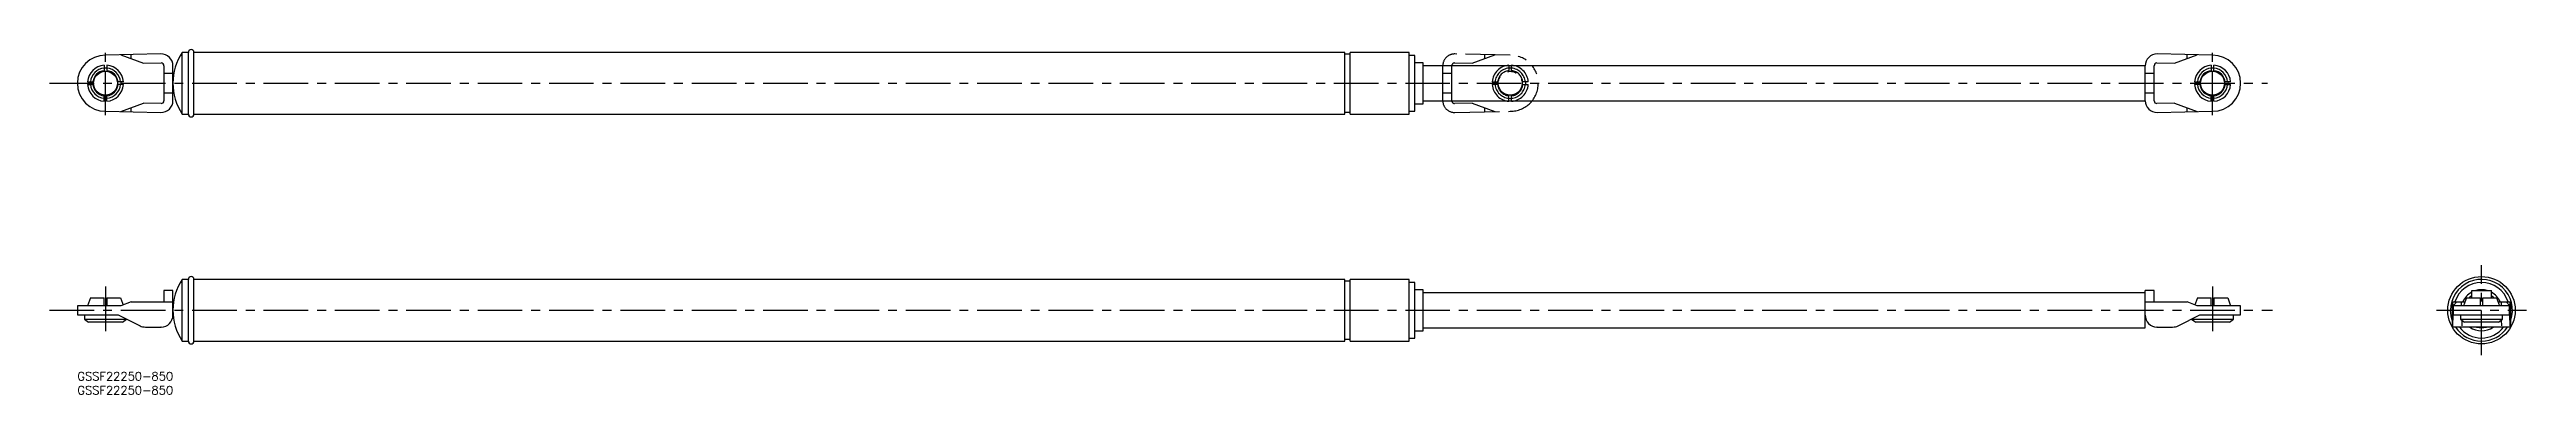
# Model space of a CAD drawing. Extents: x -10 to 872, y -8 to 115.
import ezdxf

# ---------------------------------------------------------------- set-up
doc = ezdxf.new("R2010")
doc.units = 0
doc.header["$LTSCALE"] = 0.5
doc.linetypes.add('CENTER', pattern=[50.8, 31.75, -6.35, 6.35, -6.35])
doc.linetypes.add('PHANTOM', pattern=[63.5, 31.75, -6.35, 6.35, -6.35, 6.35, -6.35])
for name, color, linetype in [('MSM_CENTER', 1, 'CENTER'), ('MSM_CONTINUOUS', 7, 'CONTINUOUS'), ('MSM_IMAGINARY', 6, 'PHANTOM'), ('MSM_PART_NUMBER', 7, 'CONTINUOUS')]:
    doc.layers.add(name, color=color, linetype=linetype)
doc.styles.get("Standard").update_dxf_attribs({"font": 'txt.shx', "height": 3, "bigfont": 'bigfont.shx'})

msp = doc.modelspace()

# ---------------------------------------------------------------- linework, layer by layer
at = {"layer": 'MSM_CENTER'}
for p, q in [((10, 91.4), (10, 114.27)), ((760, 91.4), (760, 114.27)), ((-9.92, 102.83), (779.51, 102.83)), ((855.73, 6), (855.73, 38)), ((10, 30.4), (10, 13.8)), ((760, 30.4), (760, 13.8)), ((-9.92, 22), (781.38, 22)), ((839.73, 22), (871.73, 22))]:
    msp.add_line(p, q, dxfattribs=at)
at = {"layer": 'MSM_CONTINUOUS'}
for p, q in [((9.5, 109.25), (9.5, 107.06)), ((9.5, 108.31), (10, 108.33)), ((29.71, 113.25), (10, 112.83)), ((10, 108.33), (10.5, 108.31)), ((10.5, 109.25), (10.5, 107.06)), ((15.5, 112.95), (23.5, 109.92)), ((19.09, 111.59), (19.09, 113.02)), ((23.5, 109.92), (29.78, 110.05)), ((30.8, 109.05), (30.8, 96.62)), ((34, 106.33), (30.8, 106.33)), ((34, 96.62), (34, 109.05)), ((39.5, 113.83), (37.3, 113.83)), ((37.3, 91.83), (37.3, 113.83)), ((39.5, 91.83), (39.5, 113.83)), ((451.1, 113.83), (41.5, 113.83)), ((41.5, 91.83), (41.5, 113.83)), ((451.1, 91.83), (451.1, 113.83)), ((453, 113.18), (451.1, 113.18)), ((474, 113.83), (453, 113.83)), ((453, 91.83), (453, 113.83)), ((474, 91.83), (474, 113.83)), ((476, 112.73), (474, 112.73)), ((476, 92.93), (476, 112.73)), ((479, 110.13), (476, 110.13)), ((479, 95.53), (479, 110.13)), ((736, 109.08), (479, 109.08)), ((736, 96.62), (736, 109.05)), ((739.2, 106.33), (736, 106.33)), ((739.2, 96.62), (739.2, 109.05)), ((740.22, 110.05), (746.5, 109.92)), ((760, 112.83), (740.29, 113.25)), ((746.5, 109.92), (754.5, 112.95)), ((750.91, 111.59), (750.91, 113.02)), ((759.5, 109.25), (759.5, 107.06)), ((759.5, 108.31), (760, 108.33)), ((760, 108.33), (760.5, 108.31)), ((760.5, 107.06), (760.5, 109.25)), ((3.58, 103.33), (5.78, 103.33)), ((3.58, 102.33), (5.78, 102.33)), ((4.5, 102.83), (4.52, 103.33)), ((4.52, 102.33), (4.5, 102.83)), ((9.5, 96.42), (9.5, 98.61)), ((10, 97.33), (9.5, 97.36)), ((10.5, 97.36), (10, 97.33)), ((10.5, 96.42), (10.5, 98.61)), ((16.42, 103.33), (14.22, 103.33)), ((16.42, 102.33), (14.22, 102.33)), ((15.48, 103.33), (15.5, 102.83)), ((15.5, 102.83), (15.48, 102.33)), ((34, 99.33), (30.8, 99.33)), ((739.2, 99.33), (736, 99.33)), ((753.58, 103.33), (755.78, 103.33)), ((755.78, 102.33), (753.58, 102.33)), ((754.5, 102.83), (754.52, 103.33)), ((754.52, 102.33), (754.5, 102.83)), ((759.5, 96.42), (759.5, 98.61)), ((760, 97.33), (759.5, 97.36)), ((760.5, 97.36), (760, 97.33)), ((760.5, 96.42), (760.5, 98.61)), ((766.42, 103.33), (764.22, 103.33)), ((764.22, 102.33), (766.42, 102.33)), ((765.48, 103.33), (765.5, 102.83)), ((765.5, 102.83), (765.48, 102.33)), ((10, 92.83), (29.71, 92.42)), ((15.5, 92.72), (23.5, 95.75)), ((19.09, 92.65), (19.09, 94.08)), ((29.78, 95.62), (23.5, 95.75)), ((37.3, 91.83), (39.5, 91.83)), ((41.5, 91.83), (451.1, 91.83)), ((451.1, 92.48), (453, 92.48)), ((453, 91.83), (474, 91.83)), ((474, 92.93), (476, 92.93)), ((476, 95.53), (479, 95.53)), ((479, 96.58), (736, 96.58)), ((746.5, 95.75), (740.22, 95.62)), ((740.29, 92.42), (760, 92.83)), ((746.5, 95.75), (754.5, 92.72)), ((750.91, 92.65), (750.91, 94.08)), ((34, 29), (30.8, 29)), ((30.8, 29), (30.8, 25)), ((34, 20.2), (34, 29)), ((39.5, 33), (37.3, 33)), ((37.3, 11), (37.3, 33)), ((39.5, 11), (39.5, 33)), ((451.1, 33), (41.5, 33)), ((41.5, 11), (41.5, 33)), ((451.1, 11), (451.1, 33)), ((453, 32.35), (451.1, 32.35)), ((474, 33), (453, 33)), ((453, 11), (453, 33)), ((474, 11), (474, 33)), ((476, 31.9), (474, 31.9)), ((476, 12.1), (476, 31.9)), ((479, 29.3), (476, 29.3)), ((479, 14.7), (479, 29.3)), ((736, 28.25), (479, 28.25)), ((739.2, 29), (736, 29)), ((736, 15.75), (736, 29)), ((739.2, 25), (739.2, 29)), ((852.23, 26.4), (852.23, 29)), ((852.23, 29), (859.23, 29)), ((859.23, 26.4), (859.23, 29)), ((0, 23.6), (0, 20.4)), ((15.5, 23.6), (0, 23.6)), ((0, 20.4), (14.54, 20.4)), ((2.5, 20.4), (2.5, 18.8)), ((2.5, 18.8), (4, 17.8)), ((2.5, 18.8), (17.5, 18.8)), ((4.62, 26.4), (3.58, 23.6)), ((16, 17.8), (4, 17.8)), ((4.62, 26.4), (9.5, 26.4)), ((9.5, 23.6), (9.5, 26.4)), ((10.5, 26.4), (15.38, 26.4)), ((10.5, 26.4), (10.5, 23.6)), ((14.54, 20.4), (22.3, 16.46)), ((15.38, 26.4), (16.09, 24.47)), ((19.09, 25), (15.5, 23.6)), ((16, 17.8), (17.5, 18.8)), ((16.09, 24.47), (16.3, 23.91)), ((17.5, 18.8), (17.5, 18.9)), ((19.09, 25), (34, 25)), ((736, 25), (750.91, 25)), ((747.7, 16.46), (755.46, 20.4)), ((754.5, 23.6), (750.91, 25)), ((752.5, 18.9), (752.5, 18.8)), ((752.5, 18.8), (754, 17.8)), ((752.5, 18.8), (767.5, 18.8)), ((753.91, 24.47), (753.7, 23.91)), ((754.62, 26.4), (753.91, 24.47)), ((766, 17.8), (754, 17.8)), ((770, 23.6), (754.5, 23.6)), ((754.62, 26.4), (759.5, 26.4)), ((755.46, 20.4), (770, 20.4)), ((759.5, 23.6), (759.5, 26.4)), ((760.5, 26.4), (765.38, 26.4)), ((760.5, 26.4), (760.5, 23.6)), ((765.38, 26.4), (766.42, 23.6)), ((766, 17.8), (767.5, 18.8)), ((767.5, 18.8), (767.5, 20.4)), ((770, 20.4), (770, 23.6)), ((844.91, 20.04), (844.73, 22)), ((845.32, 18.45), (844.91, 20.04)), ((845.32, 25), (845.32, 16)), ((845.32, 25), (849.83, 25)), ((845.48, 16.46), (845.64, 20.4)), ((845.62, 23.6), (845.54, 25)), ((846.98, 25), (845.62, 23.6)), ((865.85, 23.6), (845.62, 23.6)), ((845.64, 20.4), (865.83, 20.4)), ((845.73, 20.4), (845.73, 23.6)), ((848.23, 20.4), (848.23, 18.8)), ((848.23, 18.8), (849.73, 17.8)), ((848.23, 18.8), (863.23, 18.8)), ((848.65, 23.6), (848.65, 25)), ((848.76, 18.45), (848.68, 16.46)), ((849.64, 24.47), (849.31, 23.6)), ((850.36, 26.4), (849.64, 24.47)), ((861.73, 17.8), (849.73, 17.8)), ((850.36, 26.4), (855.23, 26.4)), ((855.23, 26.4), (855.23, 23.6)), ((856.23, 26.4), (861.11, 26.4)), ((856.23, 23.6), (856.23, 26.4)), ((861.11, 26.4), (861.83, 24.47)), ((861.63, 25), (866.14, 25)), ((861.73, 17.8), (863.23, 18.8)), ((861.83, 24.47), (862.15, 23.6)), ((862.71, 18.45), (862.79, 16.46)), ((862.81, 23.6), (862.81, 25)), ((863.23, 18.8), (863.23, 20.4)), ((864.49, 25), (865.85, 23.6)), ((865.73, 20.4), (865.73, 23.6)), ((865.99, 16.46), (865.83, 20.4)), ((865.85, 23.6), (865.92, 25)), ((866.14, 16), (866.14, 25)), ((24.2, 16), (29.71, 16)), ((29.8, 16), (29.71, 16)), ((37.3, 11), (39.5, 11)), ((41.5, 11), (451.1, 11)), ((451.1, 11.65), (453, 11.65)), ((453, 11), (474, 11)), ((474, 12.1), (476, 12.1)), ((476, 14.7), (479, 14.7)), ((479, 15.75), (736, 15.75)), ((740.29, 16), (740.2, 16)), ((740.29, 16), (745.8, 16)), ((866.14, 16), (845.32, 16)), ((845.44, 16.01), (845.45, 16.02)), ((845.44, 16), (845.44, 16.01)), ((845.44, 16.01), (845.44, 16.01)), ((845.44, 16), (845.44, 16)), ((845.44, 16), (845.44, 16)), ((845.45, 16.09), (845.46, 16.11)), ((845.45, 16.07), (845.45, 16.09)), ((845.45, 16.06), (845.45, 16.07)), ((845.45, 16.04), (845.45, 16.06)), ((845.45, 16.03), (845.45, 16.04)), ((845.45, 16.02), (845.45, 16.03)), ((845.46, 16.22), (845.47, 16.25)), ((845.46, 16.2), (845.46, 16.22)), ((845.46, 16.17), (845.46, 16.2)), ((845.46, 16.15), (845.46, 16.17)), ((845.46, 16.13), (845.46, 16.15)), ((845.46, 16.11), (845.46, 16.13)), ((845.47, 16.42), (845.48, 16.46)), ((845.47, 16.38), (845.47, 16.42)), ((845.47, 16.35), (845.47, 16.38)), ((845.47, 16.31), (845.47, 16.35)), ((845.47, 16.28), (845.47, 16.31)), ((845.47, 16.25), (845.47, 16.28)), ((865.99, 16.46), (865.99, 16.42)), ((865.99, 16.42), (865.99, 16.38)), ((865.99, 16.38), (865.99, 16.35)), ((865.99, 16.35), (865.99, 16.31)), ((865.99, 16.31), (866, 16.28)), ((866, 16.28), (866, 16.25)), ((866, 16.25), (866, 16.22)), ((866, 16.22), (866, 16.2)), ((866, 16.2), (866, 16.17)), ((866, 16.17), (866.01, 16.15)), ((866.01, 16.15), (866.01, 16.13)), ((866.01, 16.13), (866.01, 16.11)), ((866.01, 16.11), (866.01, 16.09)), ((866.01, 16.09), (866.01, 16.07)), ((866.01, 16.07), (866.01, 16.06)), ((866.01, 16.06), (866.02, 16.04)), ((866.02, 16.04), (866.02, 16.03)), ((866.02, 16.03), (866.02, 16.02)), ((866.02, 16.02), (866.02, 16.01)), ((866.02, 16.01), (866.02, 16.01)), ((866.02, 16.01), (866.02, 16)), ((866.02, 16), (866.03, 16)), ((866.03, 16), (866.03, 16))]:
    msp.add_line(p, q, dxfattribs=at)
for centre, radius in [((10, 102.83), 4.25), ((760, 102.83), 4.25), ((855.73, 22), 12)]:
    msp.add_circle(centre, radius, dxfattribs=at)
for centre, radius, start, end in [((40.5, 113.83), 1, 0, 180), ((10, 102.83), 10, 90, 270), ((10, 102.83), 6.44, 94.45407, 175.54593), ((10, 102.83), 5.4, 95.31277, 174.68723), ((10, 102.83), 4.5, 96.37937, 173.62063), ((10, 102.83), 6.44, 4.45407, 85.54593), ((10, 102.83), 5.4, 5.31277, 84.68723), ((10, 102.83), 4.5, 6.37937, 83.62063), ((29.8, 109.05), 4.2, 0, 91.19349), ((29.8, 109.05), 1, 0, 91.19349), ((54, 102.83), 20, 146.63299, 213.36701), ((740.2, 109.05), 4.2, 88.80651, 180), ((740.2, 109.05), 1, 88.80651, 180), ((760, 102.83), 6.44, 94.45407, 175.54593), ((760, 102.83), 5.4, 95.31277, 174.68723), ((760, 102.83), 4.5, 96.37937, 173.62063), ((760, 102.83), 10, 270, 90), ((760, 102.83), 6.44, 4.45407, 85.54593), ((760, 102.83), 5.4, 5.31277, 84.68723), ((760, 102.83), 4.5, 6.37937, 83.62063), ((10, 102.83), 6.44, 184.45407, 265.54593), ((10, 102.83), 5.4, 185.31277, 264.68723), ((10, 102.83), 4.5, 186.37937, 263.62063), ((10, 102.83), 4.5, 276.37937, 353.62063), ((10, 102.83), 5.4, 275.31277, 354.68723), ((10, 102.83), 6.44, 274.45407, 355.54593), ((760, 102.83), 6.44, 184.45407, 265.54593), ((760, 102.83), 5.4, 185.31277, 264.68723), ((760, 102.83), 4.5, 186.37937, 263.62063), ((760, 102.83), 4.5, 276.37937, 353.62063), ((760, 102.83), 5.4, 275.31277, 354.68723), ((760, 102.83), 6.44, 274.45407, 355.54593), ((29.8, 96.62), 4.2, 268.80651, 0), ((29.8, 96.62), 1, 268.80651, 0), ((40.5, 91.83), 1, 180, 0), ((740.2, 96.62), 4.2, 180, 271.19349), ((740.2, 96.62), 1, 180, 271.19349), ((54, 22), 20, 146.63299, 213.36701), ((40.5, 33), 1, 0, 180), ((855.73, 22), 11, 341.17491, 180), ((855.73, 22), 9.9, 17.6397, 162.3603), ((855.73, 22), 7.3, 118.64962, 155.73491), ((855.73, 22), 6.25, 124.0558, 135.25119), ((855.73, 22), 7.3, 73.51703, 106.48297), ((855.73, 22), 7.3, 24.26509, 61.35038), ((855.73, 22), 6.25, 44.74881, 55.9442), ((29.8, 20.2), 4.2, 270, 0), ((740.2, 20.2), 4.2, 180, 270), ((24.2, 20.2), 4.2, 243.03406, 270), ((40.5, 11), 1, 180, 0), ((745.8, 20.2), 4.2, 270, 296.96594), ((855.73, 22), 11, 213.05573, 326.94427), ((855.73, 22), 9.9, 217.3052, 322.6948), ((855.73, 22), 7.3, 235.27724, 304.72276), ((855.73, 22), 6.25, 253.7398, 286.2602)]:
    msp.add_arc(centre, radius, start, end, dxfattribs=at)
at = {"layer": 'MSM_IMAGINARY'}
for p, q in [((486, 96.62), (486, 109.05)), ((489.2, 106.33), (486, 106.33)), ((489.2, 96.62), (489.2, 109.05)), ((490.22, 110.05), (496.5, 109.92)), ((510, 112.83), (490.29, 113.25)), ((496.5, 109.92), (504.5, 112.95)), ((500.91, 111.59), (500.91, 113.02)), ((509.5, 109.25), (509.5, 107.06)), ((509.5, 108.31), (510, 108.33)), ((510, 108.33), (510.5, 108.31)), ((510.5, 107.06), (510.5, 109.25)), ((489.2, 99.33), (486, 99.33)), ((503.58, 103.33), (505.78, 103.33)), ((505.78, 102.33), (503.58, 102.33)), ((504.5, 102.83), (504.52, 103.33)), ((504.52, 102.33), (504.5, 102.83)), ((509.5, 96.42), (509.5, 98.61)), ((510, 97.33), (509.5, 97.36)), ((510.5, 97.36), (510, 97.33)), ((510.5, 96.42), (510.5, 98.61)), ((516.42, 103.33), (514.22, 103.33)), ((514.22, 102.33), (516.42, 102.33)), ((515.48, 103.33), (515.5, 102.83)), ((515.5, 102.83), (515.48, 102.33)), ((496.5, 95.75), (490.22, 95.62)), ((490.29, 92.42), (510, 92.83)), ((496.5, 95.75), (504.5, 92.72)), ((500.91, 92.65), (500.91, 94.08))]:
    msp.add_line(p, q, dxfattribs=at)
msp.add_circle((510, 102.83), 4.25, dxfattribs=at)
for centre, radius, start, end in [((490.2, 109.05), 4.2, 88.80651, 180), ((490.2, 109.05), 1, 88.80651, 180), ((510, 102.83), 6.44, 94.45407, 175.54593), ((510, 102.83), 5.4, 95.31277, 174.68723), ((510, 102.83), 4.5, 96.37937, 173.62063), ((510, 102.83), 10, 270, 90), ((510, 102.83), 6.44, 4.45407, 85.54593), ((510, 102.83), 5.4, 5.31277, 84.68723), ((510, 102.83), 4.5, 6.37937, 83.62063), ((510, 102.83), 6.44, 184.45407, 265.54593), ((510, 102.83), 5.4, 185.31277, 264.68723), ((510, 102.83), 4.5, 186.37937, 263.62063), ((510, 102.83), 4.5, 276.37937, 353.62063), ((510, 102.83), 5.4, 275.31277, 354.68723), ((510, 102.83), 6.44, 274.45407, 355.54593), ((490.2, 96.62), 4.2, 180, 271.19349), ((490.2, 96.62), 1, 180, 271.19349)]:
    msp.add_arc(centre, radius, start, end, dxfattribs=at)

# ---------------------------------------------------------------- texts
at = {"layer": 'MSM_PART_NUMBER', "char_height": 3, "width": 121.0942, "attachment_point": 1}
for insert in [(0, 0), (0, -5)]:
    msp.add_mtext('{GSSF22250-850}', dxfattribs=dict(at, insert=insert))

doc.saveas('drawing.dxf')
